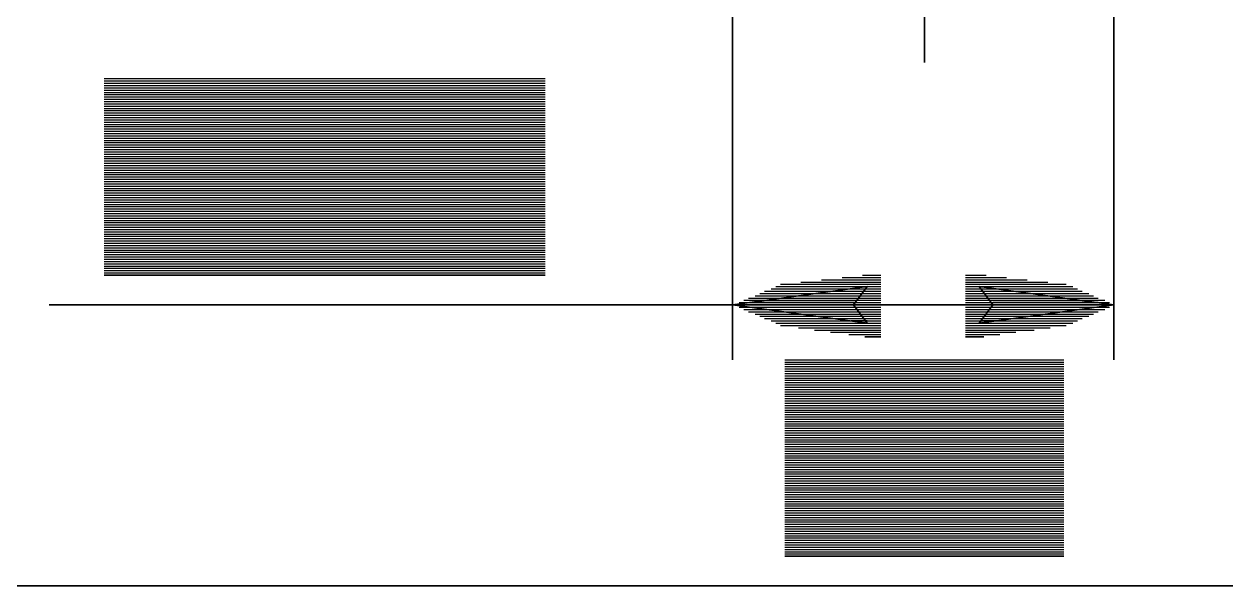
# Model space of a CAD drawing. Extents: x 1 to 210, y 1 to 298.
# Drawn here: x 74 to 118.53, y 131.23 to 152.05 of the extents above; entities that cross this region are included whole.
import ezdxf

# ---------------------------------------------------------------- set-up
doc = ezdxf.new("R2010")
doc.units = 0

msp = doc.modelspace()

# ---------------------------------------------------------------- linework, layer by layer
at = {"layer": 'P03192'}
msp.add_lwpolyline([(107.357336, 160.189329), (107.357336, 150.621997), (107.357336, 160.189329)], dxfattribs=at)
at = {"layer": 'P03199'}
msp.add_lwpolyline([(100.245335, 152.654), (100.245335, 139.615326), (100.245335, 152.654)], dxfattribs=at)
at = {"layer": 'P03200'}
msp.add_lwpolyline([(100.245335, 141.647329), (95.25, 141.647329), (100.245335, 141.647329)], dxfattribs=at)
at = {"layer": 'P03201'}
msp.add_lwpolyline([(114.384663, 152.654), (114.384663, 139.615326), (114.384663, 152.654)], dxfattribs=at)
at = {"layer": 'P03202'}
msp.add_lwpolyline([(95.334663, 141.647329), (74.929998, 141.647329), (95.334663, 141.647329)], dxfattribs=at)
at = {"layer": 'P03383'}
msp.add_lwpolyline([(102.192664, 139.615326), (112.521997, 139.615326)], dxfattribs=at)
at = {"layer": 'P03384'}
msp.add_lwpolyline([(102.192664, 139.530663), (112.521997, 139.530663)], dxfattribs=at)
at = {"layer": 'P03385'}
msp.add_lwpolyline([(102.192664, 139.446), (112.521997, 139.446)], dxfattribs=at)
at = {"layer": 'P03386'}
msp.add_lwpolyline([(102.192664, 139.361326), (112.521997, 139.361326)], dxfattribs=at)
at = {"layer": 'P03387'}
msp.add_lwpolyline([(102.192664, 139.276662), (112.521997, 139.276662)], dxfattribs=at)
at = {"layer": 'P03388'}
msp.add_lwpolyline([(102.192664, 139.191999), (112.521997, 139.191999)], dxfattribs=at)
at = {"layer": 'P03389'}
msp.add_lwpolyline([(102.192664, 139.107325), (112.521997, 139.107325)], dxfattribs=at)
at = {"layer": 'P03390'}
msp.add_lwpolyline([(102.192664, 139.022662), (112.521997, 139.022662)], dxfattribs=at)
at = {"layer": 'P03391'}
msp.add_lwpolyline([(102.192664, 138.937999), (112.521997, 138.937999)], dxfattribs=at)
at = {"layer": 'P03392'}
msp.add_lwpolyline([(102.192664, 138.853325), (112.521997, 138.853325)], dxfattribs=at)
at = {"layer": 'P03393'}
msp.add_lwpolyline([(102.192664, 138.768661), (112.521997, 138.768661)], dxfattribs=at)
at = {"layer": 'P03394'}
msp.add_lwpolyline([(102.192664, 138.683998), (112.521997, 138.683998)], dxfattribs=at)
at = {"layer": 'P03395'}
msp.add_lwpolyline([(102.192664, 138.599324), (112.521997, 138.599324)], dxfattribs=at)
at = {"layer": 'P03396'}
msp.add_lwpolyline([(102.192664, 138.514661), (112.521997, 138.514661)], dxfattribs=at)
at = {"layer": 'P03397'}
msp.add_lwpolyline([(102.192664, 138.429998), (112.521997, 138.429998)], dxfattribs=at)
at = {"layer": 'P03398'}
msp.add_lwpolyline([(102.192664, 138.345324), (112.521997, 138.345324)], dxfattribs=at)
at = {"layer": 'P03399'}
msp.add_lwpolyline([(102.192664, 138.260661), (112.521997, 138.260661)], dxfattribs=at)
at = {"layer": 'P03400'}
msp.add_lwpolyline([(102.192664, 138.175997), (112.521997, 138.175997)], dxfattribs=at)
at = {"layer": 'P03401'}
msp.add_lwpolyline([(102.192664, 138.091334), (112.521997, 138.091334)], dxfattribs=at)
at = {"layer": 'P03402'}
msp.add_lwpolyline([(102.192664, 138.00666), (112.521997, 138.00666)], dxfattribs=at)
at = {"layer": 'P03403'}
msp.add_lwpolyline([(102.192664, 137.921997), (112.521997, 137.921997)], dxfattribs=at)
at = {"layer": 'P03404'}
msp.add_lwpolyline([(102.192664, 137.837334), (112.521997, 137.837334)], dxfattribs=at)
at = {"layer": 'P03405'}
msp.add_lwpolyline([(102.192664, 137.75266), (112.521997, 137.75266)], dxfattribs=at)
at = {"layer": 'P03406'}
msp.add_lwpolyline([(102.192664, 137.667997), (112.521997, 137.667997)], dxfattribs=at)
at = {"layer": 'P03407'}
msp.add_lwpolyline([(102.192664, 137.583333), (112.521997, 137.583333)], dxfattribs=at)
at = {"layer": 'P03408'}
msp.add_lwpolyline([(102.192664, 137.498659), (112.521997, 137.498659)], dxfattribs=at)
at = {"layer": 'P03409'}
msp.add_lwpolyline([(102.192664, 137.413996), (112.521997, 137.413996)], dxfattribs=at)
at = {"layer": 'P03410'}
msp.add_lwpolyline([(102.192664, 137.329333), (112.521997, 137.329333)], dxfattribs=at)
at = {"layer": 'P03411'}
msp.add_lwpolyline([(102.192664, 137.244659), (112.521997, 137.244659)], dxfattribs=at)
at = {"layer": 'P03412'}
msp.add_lwpolyline([(102.192664, 137.159996), (112.521997, 137.159996)], dxfattribs=at)
at = {"layer": 'P03413'}
msp.add_lwpolyline([(102.192664, 137.075332), (112.521997, 137.075332)], dxfattribs=at)
at = {"layer": 'P03414'}
msp.add_lwpolyline([(102.192664, 136.990658), (112.521997, 136.990658)], dxfattribs=at)
at = {"layer": 'P03415'}
msp.add_lwpolyline([(102.192664, 136.905995), (112.521997, 136.905995)], dxfattribs=at)
at = {"layer": 'P03416'}
msp.add_lwpolyline([(102.192664, 136.821332), (112.521997, 136.821332)], dxfattribs=at)
at = {"layer": 'P03417'}
msp.add_lwpolyline([(102.192664, 136.736658), (112.521997, 136.736658)], dxfattribs=at)
at = {"layer": 'P03418'}
msp.add_lwpolyline([(102.192664, 136.651995), (112.521997, 136.651995)], dxfattribs=at)
at = {"layer": 'P03419'}
msp.add_lwpolyline([(102.192664, 136.567332), (112.521997, 136.567332)], dxfattribs=at)
at = {"layer": 'P03420'}
msp.add_lwpolyline([(102.192664, 136.482658), (112.521997, 136.482658)], dxfattribs=at)
at = {"layer": 'P03421'}
msp.add_lwpolyline([(102.192664, 136.397994), (112.521997, 136.397994)], dxfattribs=at)
at = {"layer": 'P03422'}
msp.add_lwpolyline([(102.192664, 136.313331), (112.521997, 136.313331)], dxfattribs=at)
at = {"layer": 'P03423'}
msp.add_lwpolyline([(102.192664, 136.228657), (112.521997, 136.228657)], dxfattribs=at)
at = {"layer": 'P03424'}
msp.add_lwpolyline([(102.192664, 136.143994), (112.521997, 136.143994)], dxfattribs=at)
at = {"layer": 'P03425'}
msp.add_lwpolyline([(102.192664, 136.059331), (112.521997, 136.059331)], dxfattribs=at)
at = {"layer": 'P03426'}
msp.add_lwpolyline([(102.192664, 135.974668), (112.521997, 135.974668)], dxfattribs=at)
at = {"layer": 'P03427'}
msp.add_lwpolyline([(102.192664, 135.889994), (112.521997, 135.889994)], dxfattribs=at)
at = {"layer": 'P03428'}
msp.add_lwpolyline([(102.192664, 135.80533), (112.521997, 135.80533)], dxfattribs=at)
at = {"layer": 'P03429'}
msp.add_lwpolyline([(102.192664, 135.720667), (112.521997, 135.720667)], dxfattribs=at)
at = {"layer": 'P03430'}
msp.add_lwpolyline([(102.192664, 135.635993), (112.521997, 135.635993)], dxfattribs=at)
at = {"layer": 'P03431'}
msp.add_lwpolyline([(102.192664, 135.55133), (112.521997, 135.55133)], dxfattribs=at)
at = {"layer": 'P03432'}
msp.add_lwpolyline([(102.192664, 135.466667), (112.521997, 135.466667)], dxfattribs=at)
at = {"layer": 'P03433'}
msp.add_lwpolyline([(102.192664, 135.381993), (112.521997, 135.381993)], dxfattribs=at)
at = {"layer": 'P03434'}
msp.add_lwpolyline([(102.192664, 135.297329), (112.521997, 135.297329)], dxfattribs=at)
at = {"layer": 'P03435'}
msp.add_lwpolyline([(102.192664, 135.212666), (112.521997, 135.212666)], dxfattribs=at)
at = {"layer": 'P03436'}
msp.add_lwpolyline([(102.192664, 135.127992), (112.521997, 135.127992)], dxfattribs=at)
at = {"layer": 'P03437'}
msp.add_lwpolyline([(102.192664, 135.043329), (112.521997, 135.043329)], dxfattribs=at)
at = {"layer": 'P03438'}
msp.add_lwpolyline([(102.192664, 134.958666), (112.521997, 134.958666)], dxfattribs=at)
at = {"layer": 'P03439'}
msp.add_lwpolyline([(102.192664, 134.873992), (112.521997, 134.873992)], dxfattribs=at)
at = {"layer": 'P03440'}
msp.add_lwpolyline([(102.192664, 134.789329), (112.521997, 134.789329)], dxfattribs=at)
at = {"layer": 'P03441'}
msp.add_lwpolyline([(102.192664, 134.704665), (112.521997, 134.704665)], dxfattribs=at)
at = {"layer": 'P03442'}
msp.add_lwpolyline([(102.192664, 134.619991), (112.521997, 134.619991)], dxfattribs=at)
at = {"layer": 'P03443'}
msp.add_lwpolyline([(102.192664, 134.535328), (112.521997, 134.535328)], dxfattribs=at)
at = {"layer": 'P03444'}
msp.add_lwpolyline([(102.192664, 134.450665), (112.521997, 134.450665)], dxfattribs=at)
at = {"layer": 'P03445'}
msp.add_lwpolyline([(102.192664, 134.365991), (112.521997, 134.365991)], dxfattribs=at)
at = {"layer": 'P03446'}
msp.add_lwpolyline([(102.192664, 134.281328), (112.521997, 134.281328)], dxfattribs=at)
at = {"layer": 'P03447'}
msp.add_lwpolyline([(102.192664, 134.196665), (112.521997, 134.196665)], dxfattribs=at)
at = {"layer": 'P03448'}
msp.add_lwpolyline([(102.192664, 134.112001), (112.521997, 134.112001)], dxfattribs=at)
at = {"layer": 'P03449'}
msp.add_lwpolyline([(102.192664, 134.027327), (112.521997, 134.027327)], dxfattribs=at)
at = {"layer": 'P03450'}
msp.add_lwpolyline([(102.192664, 133.942664), (112.521997, 133.942664)], dxfattribs=at)
at = {"layer": 'P03451'}
msp.add_lwpolyline([(102.192664, 133.858001), (112.521997, 133.858001)], dxfattribs=at)
at = {"layer": 'P03452'}
msp.add_lwpolyline([(102.192664, 133.773327), (112.521997, 133.773327)], dxfattribs=at)
at = {"layer": 'P03453'}
msp.add_lwpolyline([(102.192664, 133.688664), (112.521997, 133.688664)], dxfattribs=at)
at = {"layer": 'P03454'}
msp.add_lwpolyline([(102.192664, 133.604), (112.521997, 133.604)], dxfattribs=at)
at = {"layer": 'P03455'}
msp.add_lwpolyline([(102.192664, 133.519326), (112.521997, 133.519326)], dxfattribs=at)
at = {"layer": 'P03456'}
msp.add_lwpolyline([(102.192664, 133.434663), (112.521997, 133.434663)], dxfattribs=at)
at = {"layer": 'P03457'}
msp.add_lwpolyline([(102.192664, 133.35), (112.521997, 133.35)], dxfattribs=at)
at = {"layer": 'P03458'}
msp.add_lwpolyline([(102.192664, 133.265326), (112.521997, 133.265326)], dxfattribs=at)
at = {"layer": 'P03459'}
msp.add_lwpolyline([(102.192664, 133.180663), (112.521997, 133.180663)], dxfattribs=at)
at = {"layer": 'P03460'}
msp.add_lwpolyline([(102.192664, 133.096), (112.521997, 133.096)], dxfattribs=at)
at = {"layer": 'P03461'}
msp.add_lwpolyline([(102.192664, 133.011326), (112.521997, 133.011326)], dxfattribs=at)
at = {"layer": 'P03462'}
msp.add_lwpolyline([(102.192664, 132.926662), (112.521997, 132.926662)], dxfattribs=at)
at = {"layer": 'P03463'}
msp.add_lwpolyline([(102.192664, 132.841999), (112.521997, 132.841999)], dxfattribs=at)
at = {"layer": 'P03464'}
msp.add_lwpolyline([(102.192664, 132.757325), (112.521997, 132.757325)], dxfattribs=at)
at = {"layer": 'P03465'}
msp.add_lwpolyline([(102.192664, 132.672662), (112.521997, 132.672662)], dxfattribs=at)
at = {"layer": 'P03466'}
msp.add_lwpolyline([(102.192664, 132.587999), (112.521997, 132.587999)], dxfattribs=at)
at = {"layer": 'P03467'}
msp.add_lwpolyline([(102.192664, 132.503325), (112.521997, 132.503325)], dxfattribs=at)
at = {"layer": 'P03468'}
msp.add_lwpolyline([(102.192664, 132.418661), (112.521997, 132.418661)], dxfattribs=at)
at = {"layer": 'P03469'}
msp.add_lwpolyline([(102.192664, 132.333998), (112.521997, 132.333998), (102.192664, 132.333998)], dxfattribs=at)
at = {"layer": 'P03564'}
msp.add_lwpolyline([(57.319332, 131.233333), (157.310661, 131.233333), (57.319332, 131.233333)], dxfattribs=at)
at = {"layer": 'P03749'}
msp.add_lwpolyline([(76.961996, 150.029333), (93.30266, 150.029333)], dxfattribs=at)
at = {"layer": 'P03750'}
msp.add_lwpolyline([(76.961996, 149.944659), (93.30266, 149.944659)], dxfattribs=at)
at = {"layer": 'P03751'}
msp.add_lwpolyline([(76.961996, 149.859996), (93.30266, 149.859996)], dxfattribs=at)
at = {"layer": 'P03752'}
msp.add_lwpolyline([(76.961996, 149.775332), (93.30266, 149.775332)], dxfattribs=at)
at = {"layer": 'P03753'}
msp.add_lwpolyline([(76.961996, 149.690658), (93.30266, 149.690658)], dxfattribs=at)
at = {"layer": 'P03754'}
msp.add_lwpolyline([(76.961996, 149.605995), (93.30266, 149.605995)], dxfattribs=at)
at = {"layer": 'P03755'}
msp.add_lwpolyline([(76.961996, 149.521332), (93.30266, 149.521332)], dxfattribs=at)
at = {"layer": 'P03756'}
msp.add_lwpolyline([(76.961996, 149.436658), (93.30266, 149.436658)], dxfattribs=at)
at = {"layer": 'P03757'}
msp.add_lwpolyline([(76.961996, 149.351995), (93.30266, 149.351995)], dxfattribs=at)
at = {"layer": 'P03758'}
msp.add_lwpolyline([(76.961996, 149.267332), (93.30266, 149.267332)], dxfattribs=at)
at = {"layer": 'P03759'}
msp.add_lwpolyline([(76.961996, 149.182658), (93.30266, 149.182658)], dxfattribs=at)
at = {"layer": 'P03760'}
msp.add_lwpolyline([(76.961996, 149.097994), (93.30266, 149.097994)], dxfattribs=at)
at = {"layer": 'P03761'}
msp.add_lwpolyline([(76.961996, 149.013331), (93.30266, 149.013331)], dxfattribs=at)
at = {"layer": 'P03762'}
msp.add_lwpolyline([(76.961996, 148.928657), (93.30266, 148.928657)], dxfattribs=at)
at = {"layer": 'P03763'}
msp.add_lwpolyline([(76.961996, 148.843994), (93.30266, 148.843994)], dxfattribs=at)
at = {"layer": 'P03764'}
msp.add_lwpolyline([(76.961996, 148.759331), (93.30266, 148.759331)], dxfattribs=at)
at = {"layer": 'P03765'}
msp.add_lwpolyline([(76.961996, 148.674668), (93.30266, 148.674668)], dxfattribs=at)
at = {"layer": 'P03766'}
msp.add_lwpolyline([(76.961996, 148.589994), (93.30266, 148.589994)], dxfattribs=at)
at = {"layer": 'P03767'}
msp.add_lwpolyline([(76.961996, 148.50533), (93.30266, 148.50533)], dxfattribs=at)
at = {"layer": 'P03768'}
msp.add_lwpolyline([(76.961996, 148.420667), (93.30266, 148.420667)], dxfattribs=at)
at = {"layer": 'P03769'}
msp.add_lwpolyline([(76.961996, 148.335993), (93.30266, 148.335993)], dxfattribs=at)
at = {"layer": 'P03770'}
msp.add_lwpolyline([(76.961996, 148.25133), (93.30266, 148.25133)], dxfattribs=at)
at = {"layer": 'P03771'}
msp.add_lwpolyline([(76.961996, 148.166667), (93.30266, 148.166667)], dxfattribs=at)
at = {"layer": 'P03772'}
msp.add_lwpolyline([(76.961996, 148.081993), (93.30266, 148.081993)], dxfattribs=at)
at = {"layer": 'P03773'}
msp.add_lwpolyline([(76.961996, 147.997329), (93.30266, 147.997329)], dxfattribs=at)
at = {"layer": 'P03774'}
msp.add_lwpolyline([(76.961996, 147.912666), (93.30266, 147.912666)], dxfattribs=at)
at = {"layer": 'P03775'}
msp.add_lwpolyline([(76.961996, 147.827992), (93.30266, 147.827992)], dxfattribs=at)
at = {"layer": 'P03776'}
msp.add_lwpolyline([(76.961996, 147.743329), (93.30266, 147.743329)], dxfattribs=at)
at = {"layer": 'P03777'}
msp.add_lwpolyline([(76.961996, 147.658666), (93.30266, 147.658666)], dxfattribs=at)
at = {"layer": 'P03778'}
msp.add_lwpolyline([(76.961996, 147.573992), (93.30266, 147.573992)], dxfattribs=at)
at = {"layer": 'P03779'}
msp.add_lwpolyline([(76.961996, 147.489329), (93.30266, 147.489329)], dxfattribs=at)
at = {"layer": 'P03780'}
msp.add_lwpolyline([(76.961996, 147.404665), (93.30266, 147.404665)], dxfattribs=at)
at = {"layer": 'P03781'}
msp.add_lwpolyline([(76.961996, 147.319991), (93.30266, 147.319991)], dxfattribs=at)
at = {"layer": 'P03782'}
msp.add_lwpolyline([(76.961996, 147.235328), (93.30266, 147.235328)], dxfattribs=at)
at = {"layer": 'P03783'}
msp.add_lwpolyline([(76.961996, 147.150665), (93.30266, 147.150665)], dxfattribs=at)
at = {"layer": 'P03784'}
msp.add_lwpolyline([(76.961996, 147.065991), (93.30266, 147.065991)], dxfattribs=at)
at = {"layer": 'P03785'}
msp.add_lwpolyline([(76.961996, 146.981328), (93.30266, 146.981328)], dxfattribs=at)
at = {"layer": 'P03786'}
msp.add_lwpolyline([(76.961996, 146.896665), (93.30266, 146.896665)], dxfattribs=at)
at = {"layer": 'P03787'}
msp.add_lwpolyline([(76.961996, 146.811991), (93.30266, 146.811991)], dxfattribs=at)
at = {"layer": 'P03788'}
msp.add_lwpolyline([(76.961996, 146.727327), (93.30266, 146.727327)], dxfattribs=at)
at = {"layer": 'P03789'}
msp.add_lwpolyline([(76.961996, 146.642664), (93.30266, 146.642664)], dxfattribs=at)
at = {"layer": 'P03790'}
msp.add_lwpolyline([(76.961996, 146.558001), (93.30266, 146.558001)], dxfattribs=at)
at = {"layer": 'P03791'}
msp.add_lwpolyline([(76.961996, 146.473327), (93.30266, 146.473327)], dxfattribs=at)
at = {"layer": 'P03792'}
msp.add_lwpolyline([(76.961996, 146.388664), (93.30266, 146.388664)], dxfattribs=at)
at = {"layer": 'P03793'}
msp.add_lwpolyline([(76.961996, 146.304), (93.30266, 146.304)], dxfattribs=at)
at = {"layer": 'P03794'}
msp.add_lwpolyline([(76.961996, 146.219326), (93.30266, 146.219326)], dxfattribs=at)
at = {"layer": 'P03795'}
msp.add_lwpolyline([(76.961996, 146.134663), (93.30266, 146.134663)], dxfattribs=at)
at = {"layer": 'P03796'}
msp.add_lwpolyline([(76.961996, 146.05), (93.30266, 146.05)], dxfattribs=at)
at = {"layer": 'P03797'}
msp.add_lwpolyline([(76.961996, 145.965326), (93.30266, 145.965326)], dxfattribs=at)
at = {"layer": 'P03798'}
msp.add_lwpolyline([(76.961996, 145.880663), (93.30266, 145.880663)], dxfattribs=at)
at = {"layer": 'P03799'}
msp.add_lwpolyline([(76.961996, 145.796), (93.30266, 145.796)], dxfattribs=at)
at = {"layer": 'P03800'}
msp.add_lwpolyline([(76.961996, 145.711326), (93.30266, 145.711326)], dxfattribs=at)
at = {"layer": 'P03801'}
msp.add_lwpolyline([(76.961996, 145.626662), (93.30266, 145.626662)], dxfattribs=at)
at = {"layer": 'P03802'}
msp.add_lwpolyline([(76.961996, 145.541999), (93.30266, 145.541999)], dxfattribs=at)
at = {"layer": 'P03803'}
msp.add_lwpolyline([(76.961996, 145.457325), (93.30266, 145.457325)], dxfattribs=at)
at = {"layer": 'P03804'}
msp.add_lwpolyline([(76.961996, 145.372662), (93.30266, 145.372662)], dxfattribs=at)
at = {"layer": 'P03805'}
msp.add_lwpolyline([(76.961996, 145.287999), (93.30266, 145.287999)], dxfattribs=at)
at = {"layer": 'P03806'}
msp.add_lwpolyline([(76.961996, 145.203325), (93.30266, 145.203325)], dxfattribs=at)
at = {"layer": 'P03807'}
msp.add_lwpolyline([(76.961996, 145.118661), (93.30266, 145.118661)], dxfattribs=at)
at = {"layer": 'P03808'}
msp.add_lwpolyline([(76.961996, 145.033998), (93.30266, 145.033998)], dxfattribs=at)
at = {"layer": 'P03809'}
msp.add_lwpolyline([(76.961996, 144.949324), (93.30266, 144.949324)], dxfattribs=at)
at = {"layer": 'P03810'}
msp.add_lwpolyline([(76.961996, 144.864661), (93.30266, 144.864661)], dxfattribs=at)
at = {"layer": 'P03811'}
msp.add_lwpolyline([(76.961996, 144.779998), (93.30266, 144.779998)], dxfattribs=at)
at = {"layer": 'P03812'}
msp.add_lwpolyline([(76.961996, 144.695324), (93.30266, 144.695324)], dxfattribs=at)
at = {"layer": 'P03813'}
msp.add_lwpolyline([(76.961996, 144.610661), (93.30266, 144.610661)], dxfattribs=at)
at = {"layer": 'P03814'}
msp.add_lwpolyline([(76.961996, 144.525997), (93.30266, 144.525997)], dxfattribs=at)
at = {"layer": 'P03815'}
msp.add_lwpolyline([(76.961996, 144.441334), (93.30266, 144.441334)], dxfattribs=at)
at = {"layer": 'P03816'}
msp.add_lwpolyline([(76.961996, 144.35666), (93.30266, 144.35666)], dxfattribs=at)
at = {"layer": 'P03817'}
msp.add_lwpolyline([(76.961996, 144.271997), (93.30266, 144.271997)], dxfattribs=at)
at = {"layer": 'P03818'}
msp.add_lwpolyline([(76.961996, 144.187334), (93.30266, 144.187334)], dxfattribs=at)
at = {"layer": 'P03819'}
msp.add_lwpolyline([(76.961996, 144.10266), (93.30266, 144.10266)], dxfattribs=at)
at = {"layer": 'P03820'}
msp.add_lwpolyline([(76.961996, 144.017997), (93.30266, 144.017997)], dxfattribs=at)
at = {"layer": 'P03821'}
msp.add_lwpolyline([(76.961996, 143.933333), (93.30266, 143.933333)], dxfattribs=at)
at = {"layer": 'P03822'}
msp.add_lwpolyline([(76.961996, 143.848659), (93.30266, 143.848659)], dxfattribs=at)
at = {"layer": 'P03823'}
msp.add_lwpolyline([(76.961996, 143.763996), (93.30266, 143.763996)], dxfattribs=at)
at = {"layer": 'P03824'}
msp.add_lwpolyline([(76.961996, 143.679333), (93.30266, 143.679333)], dxfattribs=at)
at = {"layer": 'P03825'}
msp.add_lwpolyline([(76.961996, 143.594659), (93.30266, 143.594659)], dxfattribs=at)
at = {"layer": 'P03826'}
msp.add_lwpolyline([(76.961996, 143.509996), (93.30266, 143.509996)], dxfattribs=at)
at = {"layer": 'P03827'}
msp.add_lwpolyline([(76.961996, 143.425332), (93.30266, 143.425332)], dxfattribs=at)
at = {"layer": 'P03828'}
msp.add_lwpolyline([(76.961996, 143.340658), (93.30266, 143.340658)], dxfattribs=at)
at = {"layer": 'P03829'}
msp.add_lwpolyline([(76.961996, 143.255995), (93.30266, 143.255995)], dxfattribs=at)
at = {"layer": 'P03830'}
msp.add_lwpolyline([(76.961996, 143.171332), (93.30266, 143.171332)], dxfattribs=at)
at = {"layer": 'P03831'}
msp.add_lwpolyline([(76.961996, 143.086658), (93.30266, 143.086658)], dxfattribs=at)
at = {"layer": 'P03832'}
msp.add_lwpolyline([(76.961996, 143.001995), (93.30266, 143.001995)], dxfattribs=at)
at = {"layer": 'P03833'}
msp.add_lwpolyline([(76.961996, 142.917332), (93.30266, 142.917332)], dxfattribs=at)
at = {"layer": 'P03834'}
msp.add_lwpolyline([(76.961996, 142.832658), (93.30266, 142.832658)], dxfattribs=at)
at = {"layer": 'P03835'}
msp.add_lwpolyline([(76.961996, 142.747994), (93.30266, 142.747994), (76.961996, 142.747994)], dxfattribs=at)
at = {"layer": 'P03836'}
msp.add_lwpolyline([(105.071332, 142.747994), (105.748659, 142.747994)], dxfattribs=at)
at = {"layer": 'P03837'}
msp.add_lwpolyline([(104.309331, 142.663331), (105.748659, 142.663331)], dxfattribs=at)
at = {"layer": 'P03838'}
msp.add_lwpolyline([(103.547329, 142.578657), (105.748659, 142.578657)], dxfattribs=at)
at = {"layer": 'P03839'}
msp.add_lwpolyline([(102.785328, 142.493994), (105.748659, 142.493994)], dxfattribs=at)
at = {"layer": 'P03840'}
msp.add_lwpolyline([(102.023327, 142.409331), (105.748659, 142.409331)], dxfattribs=at)
at = {"layer": 'P03841'}
msp.add_lwpolyline([(101.854, 142.324668), (105.748659, 142.324668)], dxfattribs=at)
at = {"layer": 'P03842'}
msp.add_lwpolyline([(101.684663, 142.239994), (105.748659, 142.239994)], dxfattribs=at)
at = {"layer": 'P03843'}
msp.add_lwpolyline([(101.430663, 142.15533), (105.748659, 142.15533)], dxfattribs=at)
at = {"layer": 'P03844'}
msp.add_lwpolyline([(101.261336, 142.070667), (105.748659, 142.070667)], dxfattribs=at)
at = {"layer": 'P03845'}
msp.add_lwpolyline([(101.091999, 141.985993), (105.748659, 141.985993)], dxfattribs=at)
at = {"layer": 'P03846'}
msp.add_lwpolyline([(100.837999, 141.90133), (105.748659, 141.90133)], dxfattribs=at)
at = {"layer": 'P03847'}
msp.add_lwpolyline([(100.668661, 141.816667), (105.748659, 141.816667)], dxfattribs=at)
at = {"layer": 'P03848'}
msp.add_lwpolyline([(100.499335, 141.731993), (105.748659, 141.731993)], dxfattribs=at)
at = {"layer": 'P03849'}
msp.add_lwpolyline([(100.245335, 141.647329), (105.748659, 141.647329)], dxfattribs=at)
at = {"layer": 'P03850'}
msp.add_lwpolyline([(100.499335, 141.562666), (105.748659, 141.562666)], dxfattribs=at)
at = {"layer": 'P03851'}
msp.add_lwpolyline([(100.668661, 141.477992), (105.748659, 141.477992)], dxfattribs=at)
at = {"layer": 'P03852'}
msp.add_lwpolyline([(100.837999, 141.393329), (105.748659, 141.393329)], dxfattribs=at)
at = {"layer": 'P03853'}
msp.add_lwpolyline([(101.091999, 141.308666), (105.748659, 141.308666)], dxfattribs=at)
at = {"layer": 'P03854'}
msp.add_lwpolyline([(101.261336, 141.223992), (105.748659, 141.223992)], dxfattribs=at)
at = {"layer": 'P03855'}
msp.add_lwpolyline([(101.430663, 141.139329), (105.748659, 141.139329)], dxfattribs=at)
at = {"layer": 'P03856'}
msp.add_lwpolyline([(101.684663, 141.054665), (105.748659, 141.054665)], dxfattribs=at)
at = {"layer": 'P03857'}
msp.add_lwpolyline([(101.854, 140.969991), (105.748659, 140.969991)], dxfattribs=at)
at = {"layer": 'P03858'}
msp.add_lwpolyline([(102.023327, 140.885328), (105.748659, 140.885328)], dxfattribs=at)
at = {"layer": 'P03859'}
msp.add_lwpolyline([(102.700665, 140.800665), (105.748659, 140.800665)], dxfattribs=at)
at = {"layer": 'P03860'}
msp.add_lwpolyline([(103.293329, 140.715991), (105.748659, 140.715991)], dxfattribs=at)
at = {"layer": 'P03861'}
msp.add_lwpolyline([(103.885993, 140.631328), (105.748659, 140.631328)], dxfattribs=at)
at = {"layer": 'P03862'}
msp.add_lwpolyline([(104.563331, 140.546665), (105.748659, 140.546665)], dxfattribs=at)
at = {"layer": 'P03863'}
msp.add_lwpolyline([(105.155995, 140.461991), (105.748659, 140.461991), (105.155995, 140.461991)], dxfattribs=at)
at = {"layer": 'P03864'}
msp.add_lwpolyline([(100.245335, 141.647329), (105.240669, 142.324668), (100.245335, 141.647329)], dxfattribs=at)
at = {"layer": 'P03865'}
msp.add_lwpolyline([(105.240669, 142.324668), (104.732668, 141.647329), (105.240669, 142.324668)], dxfattribs=at)
at = {"layer": 'P03866'}
msp.add_lwpolyline([(104.732668, 141.647329), (105.240669, 140.969991), (104.732668, 141.647329)], dxfattribs=at)
at = {"layer": 'P03867'}
msp.add_lwpolyline([(105.240669, 140.969991), (100.245335, 141.647329), (105.240669, 140.969991)], dxfattribs=at)
at = {"layer": 'P03868'}
msp.add_lwpolyline([(104.647994, 142.239994), (105.240669, 142.239994)], dxfattribs=at)
at = {"layer": 'P03869'}
msp.add_lwpolyline([(104.05533, 142.15533), (105.155995, 142.15533)], dxfattribs=at)
at = {"layer": 'P03870'}
msp.add_lwpolyline([(103.378003, 142.070667), (105.071332, 142.070667)], dxfattribs=at)
at = {"layer": 'P03871'}
msp.add_lwpolyline([(102.785328, 141.985993), (104.986669, 141.985993)], dxfattribs=at)
at = {"layer": 'P03872'}
msp.add_lwpolyline([(102.192664, 141.90133), (104.986669, 141.90133)], dxfattribs=at)
at = {"layer": 'P03873'}
msp.add_lwpolyline([(101.515326, 141.816667), (104.901995, 141.816667)], dxfattribs=at)
at = {"layer": 'P03874'}
msp.add_lwpolyline([(100.922662, 141.731993), (104.817332, 141.731993), (100.922662, 141.731993)], dxfattribs=at)
at = {"layer": 'P03875'}
msp.add_lwpolyline([(100.245335, 141.647329), (104.732668, 141.647329)], dxfattribs=at)
at = {"layer": 'P03876'}
msp.add_lwpolyline([(100.922662, 141.562666), (104.817332, 141.562666)], dxfattribs=at)
at = {"layer": 'P03877'}
msp.add_lwpolyline([(101.515326, 141.477992), (104.901995, 141.477992)], dxfattribs=at)
at = {"layer": 'P03878'}
msp.add_lwpolyline([(102.192664, 141.393329), (104.986669, 141.393329)], dxfattribs=at)
at = {"layer": 'P03879'}
msp.add_lwpolyline([(102.785328, 141.308666), (104.986669, 141.308666)], dxfattribs=at)
at = {"layer": 'P03880'}
msp.add_lwpolyline([(103.378003, 141.223992), (105.071332, 141.223992)], dxfattribs=at)
at = {"layer": 'P03881'}
msp.add_lwpolyline([(104.05533, 141.139329), (105.155995, 141.139329)], dxfattribs=at)
at = {"layer": 'P03882'}
msp.add_lwpolyline([(104.647994, 141.054665), (105.240669, 141.054665), (104.647994, 141.054665)], dxfattribs=at)
at = {"layer": 'P03883'}
msp.add_lwpolyline([(108.881328, 142.747994), (109.643329, 142.747994)], dxfattribs=at)
at = {"layer": 'P03884'}
msp.add_lwpolyline([(108.881328, 142.663331), (110.40533, 142.663331)], dxfattribs=at)
at = {"layer": 'P03885'}
msp.add_lwpolyline([(108.881328, 142.578657), (111.167332, 142.578657)], dxfattribs=at)
at = {"layer": 'P03886'}
msp.add_lwpolyline([(108.881328, 142.493994), (111.929333, 142.493994)], dxfattribs=at)
at = {"layer": 'P03887'}
msp.add_lwpolyline([(108.881328, 142.409331), (112.60666, 142.409331)], dxfattribs=at)
at = {"layer": 'P03888'}
msp.add_lwpolyline([(108.881328, 142.324668), (112.860661, 142.324668)], dxfattribs=at)
at = {"layer": 'P03889'}
msp.add_lwpolyline([(108.881328, 142.239994), (113.029998, 142.239994)], dxfattribs=at)
at = {"layer": 'P03890'}
msp.add_lwpolyline([(108.881328, 142.15533), (113.199335, 142.15533)], dxfattribs=at)
at = {"layer": 'P03891'}
msp.add_lwpolyline([(108.881328, 142.070667), (113.453335, 142.070667)], dxfattribs=at)
at = {"layer": 'P03892'}
msp.add_lwpolyline([(108.881328, 141.985993), (113.622662, 141.985993)], dxfattribs=at)
at = {"layer": 'P03893'}
msp.add_lwpolyline([(108.881328, 141.90133), (113.791999, 141.90133)], dxfattribs=at)
at = {"layer": 'P03894'}
msp.add_lwpolyline([(108.881328, 141.816667), (114.046, 141.816667)], dxfattribs=at)
at = {"layer": 'P03895'}
msp.add_lwpolyline([(108.881328, 141.731993), (114.215326, 141.731993)], dxfattribs=at)
at = {"layer": 'P03896'}
msp.add_lwpolyline([(108.881328, 141.647329), (114.384663, 141.647329)], dxfattribs=at)
at = {"layer": 'P03897'}
msp.add_lwpolyline([(108.881328, 141.562666), (114.215326, 141.562666)], dxfattribs=at)
at = {"layer": 'P03898'}
msp.add_lwpolyline([(108.881328, 141.477992), (114.046, 141.477992)], dxfattribs=at)
at = {"layer": 'P03899'}
msp.add_lwpolyline([(108.881328, 141.393329), (113.791999, 141.393329)], dxfattribs=at)
at = {"layer": 'P03900'}
msp.add_lwpolyline([(108.881328, 141.308666), (113.622662, 141.308666)], dxfattribs=at)
at = {"layer": 'P03901'}
msp.add_lwpolyline([(108.881328, 141.223992), (113.453335, 141.223992)], dxfattribs=at)
at = {"layer": 'P03902'}
msp.add_lwpolyline([(108.881328, 141.139329), (113.199335, 141.139329)], dxfattribs=at)
at = {"layer": 'P03903'}
msp.add_lwpolyline([(108.881328, 141.054665), (113.029998, 141.054665)], dxfattribs=at)
at = {"layer": 'P03904'}
msp.add_lwpolyline([(108.881328, 140.969991), (112.860661, 140.969991)], dxfattribs=at)
at = {"layer": 'P03905'}
msp.add_lwpolyline([(108.881328, 140.885328), (112.60666, 140.885328)], dxfattribs=at)
at = {"layer": 'P03906'}
msp.add_lwpolyline([(108.881328, 140.800665), (112.013996, 140.800665)], dxfattribs=at)
at = {"layer": 'P03907'}
msp.add_lwpolyline([(108.881328, 140.715991), (111.421332, 140.715991)], dxfattribs=at)
at = {"layer": 'P03908'}
msp.add_lwpolyline([(108.881328, 140.631328), (110.743994, 140.631328)], dxfattribs=at)
at = {"layer": 'P03909'}
msp.add_lwpolyline([(108.881328, 140.546665), (110.15133, 140.546665)], dxfattribs=at)
at = {"layer": 'P03910'}
msp.add_lwpolyline([(108.881328, 140.461991), (109.558666, 140.461991), (108.881328, 140.461991)], dxfattribs=at)
at = {"layer": 'P03911'}
msp.add_lwpolyline([(114.384663, 141.647329), (109.389329, 140.969991), (114.384663, 141.647329)], dxfattribs=at)
at = {"layer": 'P03912'}
msp.add_lwpolyline([(109.389329, 140.969991), (109.897329, 141.647329), (109.389329, 140.969991)], dxfattribs=at)
at = {"layer": 'P03913'}
msp.add_lwpolyline([(109.897329, 141.647329), (109.389329, 142.324668), (109.897329, 141.647329)], dxfattribs=at)
at = {"layer": 'P03914'}
msp.add_lwpolyline([(109.389329, 142.324668), (114.384663, 141.647329), (109.389329, 142.324668)], dxfattribs=at)
at = {"layer": 'P03915'}
msp.add_lwpolyline([(109.897329, 141.647329), (114.384663, 141.647329)], dxfattribs=at)
at = {"layer": 'P03916'}
msp.add_lwpolyline([(109.897329, 141.562666), (113.791999, 141.562666)], dxfattribs=at)
at = {"layer": 'P03917'}
msp.add_lwpolyline([(109.812666, 141.477992), (113.199335, 141.477992)], dxfattribs=at)
at = {"layer": 'P03918'}
msp.add_lwpolyline([(109.727992, 141.393329), (112.521997, 141.393329)], dxfattribs=at)
at = {"layer": 'P03919'}
msp.add_lwpolyline([(109.643329, 141.308666), (111.929333, 141.308666)], dxfattribs=at)
at = {"layer": 'P03920'}
msp.add_lwpolyline([(109.643329, 141.223992), (111.336669, 141.223992)], dxfattribs=at)
at = {"layer": 'P03921'}
msp.add_lwpolyline([(109.558666, 141.139329), (110.659331, 141.139329)], dxfattribs=at)
at = {"layer": 'P03922'}
msp.add_lwpolyline([(109.474003, 141.054665), (110.066667, 141.054665), (109.474003, 141.054665)], dxfattribs=at)
at = {"layer": 'P03923'}
msp.add_lwpolyline([(109.474003, 142.239994), (110.066667, 142.239994)], dxfattribs=at)
at = {"layer": 'P03924'}
msp.add_lwpolyline([(109.558666, 142.15533), (110.659331, 142.15533)], dxfattribs=at)
at = {"layer": 'P03925'}
msp.add_lwpolyline([(109.643329, 142.070667), (111.336669, 142.070667)], dxfattribs=at)
at = {"layer": 'P03926'}
msp.add_lwpolyline([(109.643329, 141.985993), (111.929333, 141.985993)], dxfattribs=at)
at = {"layer": 'P03927'}
msp.add_lwpolyline([(109.727992, 141.90133), (112.521997, 141.90133)], dxfattribs=at)
at = {"layer": 'P03928'}
msp.add_lwpolyline([(109.812666, 141.816667), (113.199335, 141.816667)], dxfattribs=at)
at = {"layer": 'P03929'}
msp.add_lwpolyline([(109.897329, 141.731993), (113.791999, 141.731993), (109.897329, 141.731993)], dxfattribs=at)
at = {"layer": 'P03930'}
msp.add_lwpolyline([(100.245335, 141.647329), (114.384663, 141.647329), (100.245335, 141.647329)], dxfattribs=at)

doc.saveas('drawing.dxf')
